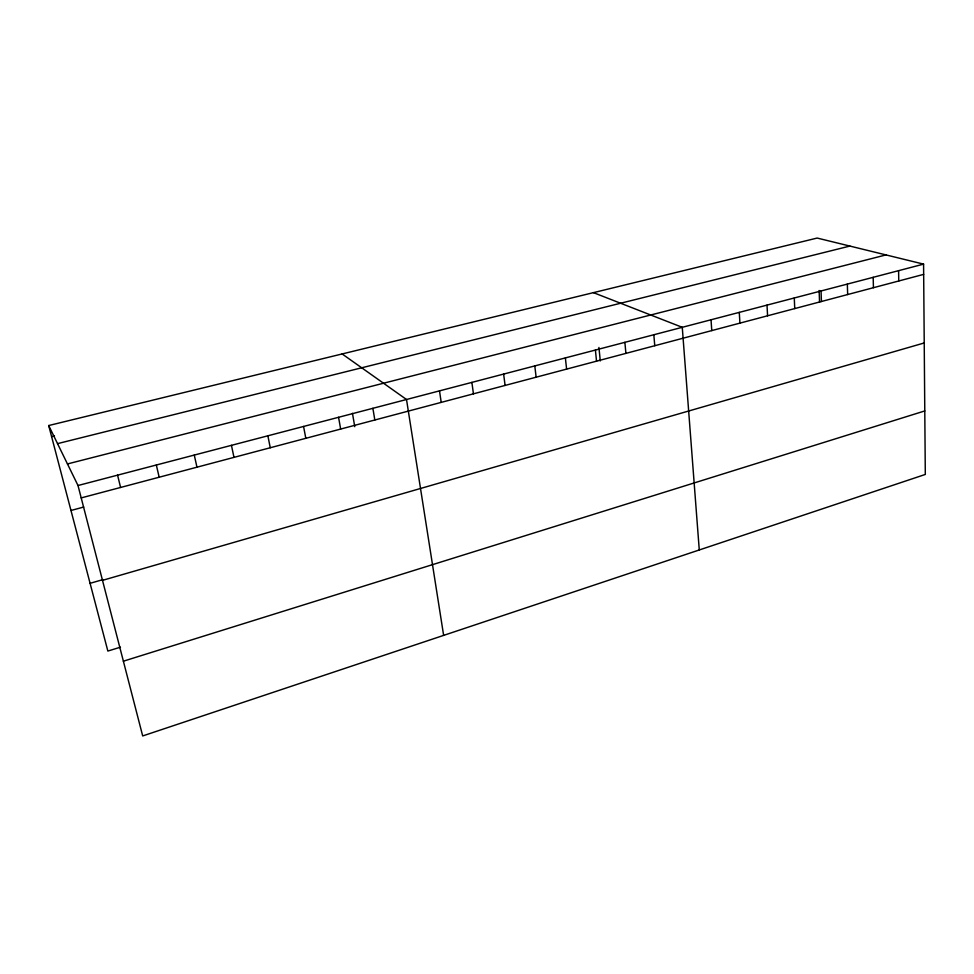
<?xml version="1.0" encoding="UTF-8"?>
<svg xmlns="http://www.w3.org/2000/svg" width="974" height="974" viewBox="0 0 974 974"><rect width="100%" height="100%" fill="white"/><g stroke="black" fill="none" stroke-linecap="round" stroke-linejoin="round"><path stroke-width="1.46" d="M123.381 661.188L924.776 410.931M120.472 647.174L107.858 651.058L48.7 425.541L817.162 238.058L923.583 264.124L925.3 474.448L142.691 735.942L78.005 485.515L48.7 425.541M90.095 583.316L103.025 579.579M102.501 580.358L924.229 342.958M70.98 510.473L83.715 507.052M81.207 497.909L923.656 274.376M78.005 485.515L923.583 264.124M67.462 463.941L885.987 254.92M57.539 443.633L849.888 246.069M51.61 436.608L54.507 435.902M593.422 292.638L682.263 327.313L699.271 549.969M342.142 353.952L406.511 399.498L443.633 635.389M117.574 475.154L120.593 487.463M156.327 465.012L159.176 477.223M194.276 455.077L196.967 467.191M231.447 445.337L233.979 457.378M267.874 435.804L270.261 447.748M303.571 426.454L305.812 438.312M338.562 417.298L340.656 429.071M352.454 413.317L354.767 426.673M372.872 408.313L374.832 420.001M439.505 390.866L441.21 402.384M471.879 382.392L473.449 393.837M503.631 374.077L505.092 385.436M534.787 365.92L536.138 377.206M565.37 357.908L566.612 369.109M595.406 350.043L596.526 361.171M598.925 347.45L600.288 360.94M624.882 342.324L625.905 353.379M653.834 334.752L654.759 345.721M711.032 319.776L711.763 330.6M739.278 312.374L739.923 323.124M767.013 305.118L767.573 315.795M794.273 297.983L794.735 308.588M819.122 290.483L819.56 302.378M821.045 290.97L821.423 301.502M847.343 284.079L847.648 294.538M873.191 277.322L873.422 287.707M898.6 270.662L898.759 280.987"/></g></svg>
